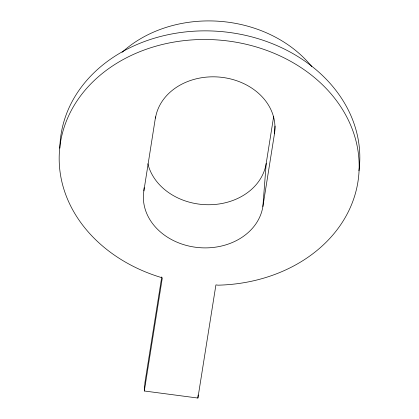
<?xml version="1.0" encoding="UTF-8"?>
<svg xmlns="http://www.w3.org/2000/svg" width="419" height="419" viewBox="0 0 419 419"><rect width="100%" height="100%" fill="white"/><g stroke="black" fill="none" stroke-linecap="round" stroke-linejoin="round"><path stroke-width="0.63" d="M275.058 126.077L274.461 133.802L262.875 206.583A60.058 49.075 4.4 0 1 195.647 247.262A60.058 49.075 4.4 0 1 143.874 190.902L144.12 187.681M143.874 190.902L155.559 116.838M144.304 390.99L162.326 277.828A150.143 122.688 4.4 0 1 95.961 78.903A150.143 122.688 4.4 0 1 343.753 111.554A150.143 122.688 4.4 0 1 218.069 285.171L215.921 284.889L197.899 398.05L144.304 390.99L144.969 382.358L161.76 276.912M197.899 398.05L198.14 394.97M262.875 206.583L266.196 163.436L273.68 116.419M155.465 118.121A60.058 49.075 4.4 0 1 222.688 77.447A60.058 49.075 4.4 0 1 274.461 133.802M59.849 148.195A150.143 122.688 4.4 0 1 218.985 31.378A150.143 122.688 4.4 0 1 358.952 170.779M122.07 52.307A120.117 98.151 4.4 0 1 311.778 66.558M266.196 163.436A60.058 49.075 4.4 0 1 208.746 204.744A60.058 49.075 4.4 0 1 147.86 163.74"/></g></svg>
